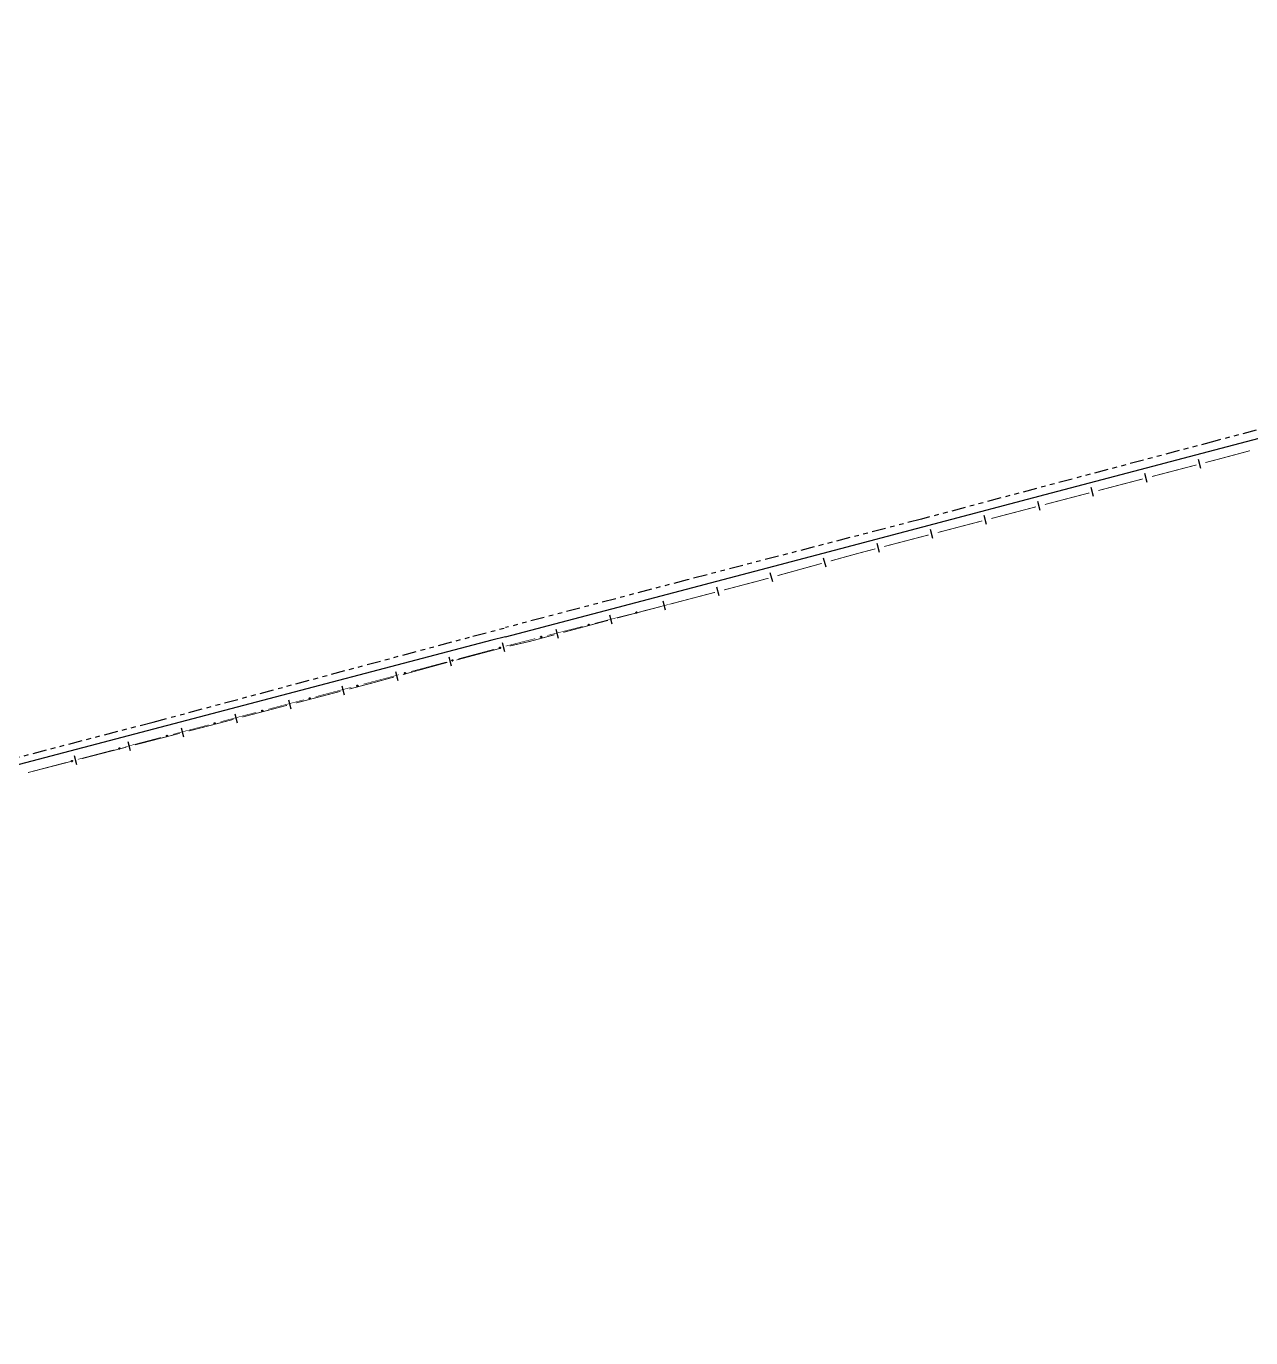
# Model space of a CAD drawing. Extents: x 208948 to 212966, y 4875285 to 4878160.
# Drawn here: x 211437.7 to 211835.9, y 4875649.2 to 4876075.6 of the extents above; entities that cross this region are included whole.
import ezdxf

# ---------------------------------------------------------------- set-up
doc = ezdxf.new("R2010")
doc.units = 0
doc.header["$LTSCALE"] = 1.5
doc.header["$MEASUREMENT"] = 0
doc.linetypes.add('TRACO_25', pattern=[8, 3, -1, 1, -1, 1, -1])
for name, color, linetype in [('LM-LIM-SETORES-BAIRROS', 7, 'CONTINUOUS'), ('SV-EIXO-ROD-ESTR', 7, 'CONTINUOUS'), ('SV-FX-DOM-EST', 20, 'CONTINUOUS'), ('SV-ROD-ESTADUAIS', 20, 'CONTINUOUS')]:
    doc.layers.add(name, color=color, linetype=linetype)

msp = doc.modelspace()

# ---------------------------------------------------------------- linework, layer by layer
at = {"layer": 'LM-LIM-SETORES-BAIRROS', "const_width": 0.25}
for points in [[(211825.89292, 4875934.974093), (211835.694696, 4875937.605767)], [(211803.783881, 4875929.198076), (211818.296786, 4875932.989593)], [(211821.199367, 4875933.747896), (211825.069475, 4875934.758967)], [(211825.069475, 4875934.758967), (211825.89292, 4875934.974093)], [(211786.368396, 4875924.648257), (211800.8813, 4875928.439773)], [(211769.296855, 4875920.188293), (211783.465815, 4875923.889954)], [(211751.538263, 4875915.545406), (211766.050482, 4875919.339547)], [(211768.952926, 4875920.098375), (211769.296855, 4875920.188293)], [(211734.123601, 4875910.992438), (211748.63582, 4875914.786578)], [(211716.708938, 4875906.439469), (211731.221157, 4875910.233609)], [(211699.328639, 4875901.758806), (211708.002477, 4875904.159752)], [(211708.002477, 4875904.159752), (211708.227776, 4875904.222115)], [(211708.227776, 4875904.222115), (211713.806494, 4875905.680641)], [(211681.980964, 4875896.956915), (211696.43736, 4875900.958491)], [(211664.590703, 4875892.312996), (211676.197827, 4875895.35843)], [(211676.197827, 4875895.35843), (211676.357544, 4875895.400335)], [(211676.357544, 4875895.400335), (211679.089684, 4875896.1566)], [(211647.180016, 4875887.744846), (211661.688922, 4875891.551638)], [(211629.76933, 4875883.176695), (211644.278235, 4875886.983487)], [(211612.380126, 4875878.527635), (211625.900693, 4875882.160026)], [(211625.900693, 4875882.160026), (211626.160376, 4875882.229791)], [(211626.160376, 4875882.229791), (211626.867549, 4875882.415337)], [(211601.186042, 4875875.520269), (211609.482862, 4875877.749265)], [(211577.528996, 4875869.522346), (211592.025599, 4875873.375722)], [(211594.937007, 4875874.097395), (211600.78727, 4875875.429471)], [(211600.78727, 4875875.429471), (211601.186042, 4875875.520269)], [(211560.16128, 4875864.793949), (211571.732177, 4875867.974254)], [(211571.732177, 4875867.974254), (211572.531432, 4875868.193932)], [(211572.531432, 4875868.193932), (211574.629675, 4875868.751671)], [(211550.408535, 4875862.11337), (211557.268556, 4875863.998873)], [(211542.780522, 4875860.114435), (211549.551883, 4875861.888883)], [(211549.551883, 4875861.888883), (211550.408535, 4875862.11337)], [(211525.36845, 4875855.551568), (211539.87851, 4875859.353957)], [(211507.956378, 4875850.988701), (211522.466438, 4875854.79109)], [(211490.53776, 4875846.450984), (211497.315006, 4875848.202824)], [(211497.315006, 4875848.202824), (211498.076885, 4875848.399761)], [(211498.076885, 4875848.399761), (211505.054366, 4875850.228223)], [(211473.110558, 4875841.946253), (211487.633226, 4875845.700196)], [(211455.683355, 4875837.441521), (211470.206024, 4875841.195464)], [(211439.017804, 4875833.133668), (211452.778821, 4875836.690732)], [(211438.256931, 4875832.933803), (211439.017804, 4875833.133668)]]:
    msp.add_lwpolyline(points, dxfattribs=at)
at = {"layer": 'LM-LIM-SETORES-BAIRROS'}
for points in [[(211819.643465, 4875931.79107), (211818.885161, 4875934.693651)], [(211802.227979, 4875927.24125), (211801.469676, 4875930.143831)], [(211784.812493, 4875922.691431), (211784.05419, 4875925.594012)], [(211767.397378, 4875918.141268), (211766.638549, 4875921.043712)], [(211749.982715, 4875913.588299), (211749.223887, 4875916.490743)], [(211732.568052, 4875909.03533), (211731.809224, 4875911.937774)], [(211715.15339, 4875904.482361), (211714.394562, 4875907.384805)], [(211697.801277, 4875899.779623), (211697.000962, 4875902.670903)], [(211680.453602, 4875894.977732), (211679.653286, 4875897.869012)], [(211663.036861, 4875890.354533), (211662.275503, 4875893.256314)], [(211645.626175, 4875885.786383), (211644.864816, 4875888.688164)], [(211628.215488, 4875881.218232), (211627.45413, 4875884.120013)], [(211610.837801, 4875876.56009), (211610.059432, 4875879.457354)], [(211593.377377, 4875872.182954), (211592.606701, 4875875.082274)], [(211575.981453, 4875867.558903), (211575.210778, 4875870.458223)], [(211558.630336, 4875862.817536), (211557.835259, 4875865.71026)], [(211541.226086, 4875858.156444), (211540.465608, 4875861.058456)], [(211523.814014, 4875853.593577), (211523.053536, 4875856.495589)], [(211506.401942, 4875849.03071), (211505.641464, 4875851.932722)], [(211488.976799, 4875844.498191), (211488.22601, 4875847.402725)], [(211471.549596, 4875839.99346), (211470.798807, 4875842.897994)], [(211454.122393, 4875835.488728), (211453.371605, 4875838.393262)]]:
    msp.add_lwpolyline(points, dxfattribs=at)
at = {"layer": 'SV-EIXO-ROD-ESTR', "const_width": 0.18}
for points in [[(211649.706252, 4875888.40767), (211638.082134, 4875885.427758)], [(211634.207428, 4875884.434454), (211622.58331, 4875881.454542)], [(211618.70811, 4875880.463164), (211607.082352, 4875877.48966)], [(211578.230892, 4875869.925481), (211589.822358, 4875873.029981)], [(211594.487779, 4875874.268363), (211593.563926, 4875874.032071)], [(211603.207099, 4875876.498492), (211594.487779, 4875874.268363)], [(211562.775604, 4875865.786148), (211574.36707, 4875868.890648)], [(211555.047418, 4875863.718525), (211555.531401, 4875863.84596)], [(211555.531401, 4875863.84596), (211558.911782, 4875864.751315)], [(211531.838471, 4875857.607486), (211543.442945, 4875860.663005)], [(211547.311102, 4875861.681512), (211555.047418, 4875863.718525)], [(211516.36584, 4875853.533459), (211527.970313, 4875856.588979)], [(211500.893209, 4875849.459433), (211512.497682, 4875852.514953)], [(211485.420578, 4875845.385407), (211497.025051, 4875848.440927)], [(211469.947947, 4875841.311381), (211481.55242, 4875844.366901)], [(211454.475316, 4875837.237355), (211466.079789, 4875840.292874)], [(211439.002685, 4875833.163329), (211450.607158, 4875836.218848)]]:
    msp.add_lwpolyline(points, dxfattribs=at)
at = {"layer": 'SV-EIXO-ROD-ESTR'}
for points in [[(211620.812214, 4875880.887704), (211620.787877, 4875880.84528), (211620.758286, 4875880.813796), (211620.726047, 4875880.79464), (211620.693145, 4875880.785141), (211620.658389, 4875880.779214), (211620.62203, 4875880.780969), (211620.582108, 4875880.791856), (211620.53938, 4875880.815971), (211620.509119, 4875880.848404), (211620.488648, 4875880.879006), (211620.476767, 4875880.912744), (211620.471575, 4875880.946603), (211620.474648, 4875880.984311), (211620.486076, 4875881.024661), (211620.511363, 4875881.067039), (211620.540586, 4875881.097706), (211620.572255, 4875881.115416), (211620.606249, 4875881.127145), (211620.641804, 4875881.132771), (211620.677484, 4875881.130842), (211620.71809, 4875881.119262), (211620.759586, 4875881.093749), (211620.790506, 4875881.064953), (211620.808656, 4875881.03354), (211620.819449, 4875880.999813), (211620.825818, 4875880.965026), (211620.825575, 4875880.928404), (211620.812214, 4875880.887704)], [(211636.311297, 4875884.860153), (211636.286983, 4875884.817716), (211636.25741, 4875884.786215), (211636.225181, 4875884.767042), (211636.192284, 4875884.757524), (211636.157532, 4875884.751578), (211636.121173, 4875884.753314), (211636.081244, 4875884.764179), (211636.038503, 4875884.78827), (211636.008224, 4875884.820686), (211635.987736, 4875884.851276), (211635.975837, 4875884.885008), (211635.970626, 4875884.918865), (211635.973678, 4875884.956574), (211635.985083, 4875884.99693), (211636.010348, 4875885.039322), (211636.039553, 4875885.070005), (211636.071213, 4875885.087733), (211636.1052, 4875885.09948), (211636.140752, 4875885.105126), (211636.176434, 4875885.103217), (211636.217046, 4875885.09166), (211636.258556, 4875885.066169), (211636.289491, 4875885.03739), (211636.307658, 4875885.005988), (211636.318471, 4875884.972266), (211636.324859, 4875884.937483), (211636.324636, 4875884.900861), (211636.311297, 4875884.860153)], [(211605.311202, 4875876.923031), (211605.286865, 4875876.880608), (211605.257274, 4875876.849123), (211605.225035, 4875876.829967), (211605.192133, 4875876.820468), (211605.157377, 4875876.814541), (211605.121019, 4875876.816296), (211605.081096, 4875876.827183), (211605.038368, 4875876.851298), (211605.008107, 4875876.883731), (211604.987636, 4875876.914333), (211604.975756, 4875876.948071), (211604.970564, 4875876.981931), (211604.973636, 4875877.019638), (211604.985064, 4875877.059988), (211605.010352, 4875877.102366), (211605.039574, 4875877.133033), (211605.071243, 4875877.150743), (211605.105237, 4875877.162472), (211605.140792, 4875877.168098), (211605.176472, 4875877.166169), (211605.217078, 4875877.15459), (211605.258574, 4875877.129076), (211605.289494, 4875877.10028), (211605.307644, 4875877.068868), (211605.318438, 4875877.03514), (211605.324806, 4875877.000354), (211605.324563, 4875876.963731), (211605.311202, 4875876.923031)], [(211591.587001, 4875873.616559), (211591.610858, 4875873.659254), (211591.640092, 4875873.691071), (211591.672112, 4875873.710589), (211591.704906, 4875873.720459), (211591.739592, 4875873.726778), (211591.775968, 4875873.725433), (211591.816011, 4875873.714997), (211591.859008, 4875873.691366), (211591.889633, 4875873.659276), (211591.910448, 4875873.628908), (211591.922709, 4875873.595306), (211591.928282, 4875873.561507), (211591.925636, 4875873.523767), (211591.914664, 4875873.483291), (211591.889856, 4875873.440631), (211591.860982, 4875873.409635), (211591.829514, 4875873.391569), (211591.795655, 4875873.379457), (211591.760166, 4875873.373431), (211591.724466, 4875873.374957), (211591.683732, 4875873.386077), (211591.641951, 4875873.411121), (211591.610708, 4875873.439566), (211591.592205, 4875873.470772), (211591.581031, 4875873.504375), (211591.57427, 4875873.539088), (211591.5741, 4875873.575711), (211591.587001, 4875873.616559)], [(211576.131713, 4875869.477226), (211576.15557, 4875869.519921), (211576.184804, 4875869.551738), (211576.216825, 4875869.571256), (211576.249618, 4875869.581126), (211576.284304, 4875869.587445), (211576.32068, 4875869.5861), (211576.360723, 4875869.575664), (211576.403721, 4875869.552033), (211576.434345, 4875869.519944), (211576.45516, 4875869.489575), (211576.467421, 4875869.455973), (211576.472995, 4875869.422174), (211576.470348, 4875869.384435), (211576.459376, 4875869.343958), (211576.434568, 4875869.301298), (211576.405694, 4875869.270302), (211576.374226, 4875869.252236), (211576.340367, 4875869.240124), (211576.304878, 4875869.234098), (211576.269178, 4875869.235624), (211576.228444, 4875869.246744), (211576.186663, 4875869.271788), (211576.15542, 4875869.300233), (211576.136917, 4875869.331439), (211576.125743, 4875869.365042), (211576.118982, 4875869.399755), (211576.118812, 4875869.436378), (211576.131713, 4875869.477226)], [(211560.676426, 4875865.337893), (211560.700282, 4875865.380588), (211560.729516, 4875865.412405), (211560.761537, 4875865.431923), (211560.79433, 4875865.441793), (211560.829016, 4875865.448112), (211560.865392, 4875865.446767), (211560.905435, 4875865.436331), (211560.948433, 4875865.4127), (211560.979057, 4875865.380611), (211560.999872, 4875865.350242), (211561.012133, 4875865.31664), (211561.017707, 4875865.282841), (211561.01506, 4875865.245102), (211561.004088, 4875865.204625), (211560.97928, 4875865.161965), (211560.950406, 4875865.130969), (211560.918938, 4875865.112903), (211560.885079, 4875865.100791), (211560.84959, 4875865.094765), (211560.81389, 4875865.096291), (211560.773156, 4875865.107411), (211560.731375, 4875865.132455), (211560.700132, 4875865.1609), (211560.681629, 4875865.192106), (211560.670455, 4875865.225709), (211560.663695, 4875865.260422), (211560.663524, 4875865.297045), (211560.676426, 4875865.337893)], [(211545.210049, 4875861.242126), (211545.234086, 4875861.28472), (211545.263454, 4875861.316413), (211545.295557, 4875861.335796), (211545.328391, 4875861.345527), (211545.363104, 4875861.351699), (211545.399474, 4875861.350201), (211545.439473, 4875861.339596), (211545.48237, 4875861.315784), (211545.512858, 4875861.283565), (211545.533545, 4875861.253109), (211545.545664, 4875861.219455), (211545.551095, 4875861.185633), (211545.548289, 4875861.147905), (211545.537146, 4875861.107475), (211545.512158, 4875861.06492), (211545.483153, 4875861.034047), (211545.45161, 4875861.016114), (211545.4177, 4875861.004145), (211545.382185, 4875860.998269), (211545.346492, 4875860.999945), (211545.305806, 4875861.011238), (211545.26413, 4875861.036457), (211545.233008, 4875861.065035), (211545.214637, 4875861.096318), (211545.203605, 4875861.129968), (211545.196991, 4875861.164709), (211545.196975, 4875861.201332), (211545.210049, 4875861.242126)], [(211529.737418, 4875857.1681), (211529.761455, 4875857.210694), (211529.790823, 4875857.242386), (211529.822926, 4875857.26177), (211529.85576, 4875857.271501), (211529.890473, 4875857.277673), (211529.926843, 4875857.276174), (211529.966842, 4875857.26557), (211530.009739, 4875857.241758), (211530.040227, 4875857.209539), (211530.060914, 4875857.179082), (211530.073033, 4875857.145429), (211530.078464, 4875857.111607), (211530.075658, 4875857.073879), (211530.064515, 4875857.033449), (211530.039527, 4875856.990894), (211530.010522, 4875856.960021), (211529.978979, 4875856.942088), (211529.945069, 4875856.930119), (211529.909554, 4875856.924242), (211529.873861, 4875856.925919), (211529.833175, 4875856.937212), (211529.791499, 4875856.962431), (211529.760377, 4875856.991009), (211529.742006, 4875857.022292), (211529.730974, 4875857.055942), (211529.72436, 4875857.090683), (211529.724344, 4875857.127306), (211529.737418, 4875857.1681)], [(211514.264787, 4875853.094074), (211514.288824, 4875853.136668), (211514.318192, 4875853.16836), (211514.350295, 4875853.187743), (211514.383129, 4875853.197475), (211514.417842, 4875853.203647), (211514.454212, 4875853.202148), (211514.494211, 4875853.191543), (211514.537108, 4875853.167731), (211514.567596, 4875853.135513), (211514.588283, 4875853.105056), (211514.600402, 4875853.071403), (211514.605833, 4875853.037581), (211514.603027, 4875852.999853), (211514.591884, 4875852.959423), (211514.566896, 4875852.916868), (211514.537891, 4875852.885995), (211514.506348, 4875852.868062), (211514.472438, 4875852.856093), (211514.436923, 4875852.850216), (211514.40123, 4875852.851893), (211514.360544, 4875852.863185), (211514.318868, 4875852.888405), (211514.287746, 4875852.916982), (211514.269375, 4875852.948266), (211514.258343, 4875852.981916), (211514.251729, 4875853.016657), (211514.251713, 4875853.05328), (211514.264787, 4875853.094074)], [(211498.792156, 4875849.020047), (211498.816193, 4875849.062642), (211498.845561, 4875849.094334), (211498.877664, 4875849.113717), (211498.910498, 4875849.123449), (211498.945211, 4875849.129621), (211498.981581, 4875849.128122), (211499.02158, 4875849.117517), (211499.064477, 4875849.093705), (211499.094965, 4875849.061487), (211499.115652, 4875849.03103), (211499.127771, 4875848.997377), (211499.133202, 4875848.963555), (211499.130396, 4875848.925827), (211499.119253, 4875848.885397), (211499.094265, 4875848.842842), (211499.06526, 4875848.811969), (211499.033717, 4875848.794036), (211498.999807, 4875848.782067), (211498.964292, 4875848.77619), (211498.928599, 4875848.777867), (211498.887913, 4875848.789159), (211498.846237, 4875848.814379), (211498.815115, 4875848.842956), (211498.796744, 4875848.87424), (211498.785712, 4875848.90789), (211498.779098, 4875848.942631), (211498.779082, 4875848.979254), (211498.792156, 4875849.020047)], [(211483.319525, 4875844.946021), (211483.343562, 4875844.988615), (211483.37293, 4875845.020308), (211483.405033, 4875845.039691), (211483.437867, 4875845.049422), (211483.47258, 4875845.055595), (211483.50895, 4875845.054096), (211483.548949, 4875845.043491), (211483.591846, 4875845.019679), (211483.622334, 4875844.98746), (211483.643021, 4875844.957004), (211483.65514, 4875844.92335), (211483.660571, 4875844.889528), (211483.657765, 4875844.8518), (211483.646622, 4875844.811371), (211483.621634, 4875844.768815), (211483.592629, 4875844.737942), (211483.561086, 4875844.720009), (211483.527176, 4875844.708041), (211483.491661, 4875844.702164), (211483.455968, 4875844.703841), (211483.415282, 4875844.715133), (211483.373606, 4875844.740353), (211483.342484, 4875844.76893), (211483.324113, 4875844.800213), (211483.313081, 4875844.833864), (211483.306467, 4875844.868605), (211483.306451, 4875844.905228), (211483.319525, 4875844.946021)], [(211467.846894, 4875840.871995), (211467.870931, 4875840.914589), (211467.900299, 4875840.946282), (211467.932402, 4875840.965665), (211467.965236, 4875840.975396), (211467.999949, 4875840.981568), (211468.036319, 4875840.98007), (211468.076318, 4875840.969465), (211468.119215, 4875840.945653), (211468.149703, 4875840.913434), (211468.17039, 4875840.882978), (211468.182509, 4875840.849324), (211468.18794, 4875840.815502), (211468.185134, 4875840.777774), (211468.173991, 4875840.737344), (211468.149003, 4875840.694789), (211468.119998, 4875840.663916), (211468.088455, 4875840.645983), (211468.054545, 4875840.634014), (211468.01903, 4875840.628138), (211467.983337, 4875840.629815), (211467.942651, 4875840.641107), (211467.900975, 4875840.666327), (211467.869853, 4875840.694904), (211467.851482, 4875840.726187), (211467.84045, 4875840.759837), (211467.833836, 4875840.794578), (211467.83382, 4875840.831202), (211467.846894, 4875840.871995)], [(211452.374263, 4875836.797969), (211452.3983, 4875836.840563), (211452.427668, 4875836.872256), (211452.459771, 4875836.891639), (211452.492605, 4875836.90137), (211452.527318, 4875836.907542), (211452.563688, 4875836.906044), (211452.603687, 4875836.895439), (211452.646584, 4875836.871627), (211452.677072, 4875836.839408), (211452.697759, 4875836.808952), (211452.709878, 4875836.775298), (211452.715309, 4875836.741476), (211452.712503, 4875836.703748), (211452.70136, 4875836.663318), (211452.676372, 4875836.620763), (211452.647367, 4875836.58989), (211452.615824, 4875836.571957), (211452.581914, 4875836.559988), (211452.546399, 4875836.554112), (211452.510706, 4875836.555788), (211452.470019, 4875836.567081), (211452.428344, 4875836.5923), (211452.397222, 4875836.620878), (211452.378851, 4875836.652161), (211452.367819, 4875836.685811), (211452.361205, 4875836.720552), (211452.361189, 4875836.757175), (211452.374263, 4875836.797969)]]:
    msp.add_lwpolyline(points, close=True, dxfattribs=at)
for points in [[(211620.790506, 4875881.064953), (211620.471575, 4875880.946603)], [(211620.759586, 4875881.093749), (211620.474648, 4875880.984311)], [(211620.808656, 4875881.03354), (211620.476767, 4875880.912744)], [(211620.796028, 4875881.049132), (211620.476971, 4875880.930907)], [(211620.772695, 4875881.079784), (211620.477434, 4875880.967645)], [(211620.735497, 4875881.104072), (211620.483184, 4875881.005736)], [(211620.811429, 4875881.016451), (211620.483764, 4875880.898842)], [(211620.71809, 4875881.119262), (211620.486076, 4875881.024661)], [(211620.819449, 4875880.999813), (211620.488648, 4875880.879006)], [(211620.819236, 4875880.98042), (211620.504145, 4875880.86321)], [(211620.693041, 4875881.121382), (211620.50612, 4875881.048222)], [(211620.825818, 4875880.965026), (211620.509119, 4875880.848404)], [(211620.677484, 4875881.130842), (211620.511363, 4875881.067039)], [(211620.821079, 4875880.94568), (211620.5288, 4875880.832896)], [(211620.655597, 4875881.130115), (211620.532069, 4875881.084436)], [(211620.825575, 4875880.928404), (211620.53938, 4875880.815971)], [(211620.641804, 4875881.132771), (211620.540586, 4875881.097706)], [(211620.817634, 4875880.909588), (211620.563692, 4875880.806609)], [(211636.289491, 4875885.03739), (211635.970626, 4875884.918865)], [(211636.258556, 4875885.066169), (211635.973678, 4875884.956574)], [(211636.307658, 4875885.005988), (211635.975837, 4875884.885008)], [(211636.295022, 4875885.021572), (211635.97603, 4875884.903172)], [(211636.271672, 4875885.052211), (211635.976473, 4875884.93991)], [(211636.234461, 4875885.076479), (211635.982202, 4875884.978004)], [(211636.310441, 4875884.9889), (211635.982841, 4875884.87111)], [(211636.217046, 4875885.09166), (211635.985083, 4875884.99693)], [(211636.318471, 4875884.972266), (211635.987736, 4875884.851276)], [(211636.318268, 4875884.952873), (211636.003242, 4875884.835489)], [(211636.191996, 4875885.093766), (211636.005115, 4875885.020502)], [(211636.324859, 4875884.937483), (211636.008224, 4875884.820686)], [(211636.176434, 4875885.103217), (211636.010348, 4875885.039322)], [(211636.32013, 4875884.918134), (211636.027913, 4875884.805189)], [(211636.154546, 4875885.102478), (211636.031044, 4875885.056731)], [(211636.324636, 4875884.900861), (211636.038503, 4875884.78827)], [(211636.140752, 4875885.105126), (211636.039553, 4875885.070005)], [(211636.316705, 4875884.88204), (211636.06282, 4875884.778922)], [(211636.311297, 4875884.860153), (211636.081244, 4875884.764179)], [(211636.297114, 4875884.837576), (211636.108267, 4875884.760991)], [(211636.286983, 4875884.817716), (211636.121173, 4875884.753314)], [(211636.270202, 4875884.799686), (211636.147683, 4875884.7556)], [(211636.25741, 4875884.786215), (211636.157532, 4875884.751578)], [(211605.289494, 4875877.10028), (211604.970564, 4875876.981931)], [(211605.258574, 4875877.129076), (211604.973636, 4875877.019638)], [(211605.307644, 4875877.068868), (211604.975756, 4875876.948071)], [(211605.295016, 4875877.084459), (211604.975959, 4875876.966235)], [(211605.271683, 4875877.115111), (211604.976422, 4875877.002972)], [(211605.234485, 4875877.139399), (211604.982172, 4875877.041063)], [(211605.310417, 4875877.051778), (211604.982752, 4875876.934169)], [(211605.217078, 4875877.15459), (211604.985064, 4875877.059988)], [(211605.318438, 4875877.03514), (211604.987636, 4875876.914333)], [(211605.318224, 4875877.015747), (211605.003133, 4875876.898537)], [(211605.19203, 4875877.15671), (211605.005108, 4875877.083549)], [(211605.324806, 4875877.000354), (211605.008107, 4875876.883731)], [(211605.176472, 4875877.166169), (211605.010352, 4875877.102366)], [(211605.320067, 4875876.981007), (211605.027788, 4875876.868223)], [(211605.154585, 4875877.165442), (211605.031057, 4875877.119763)], [(211605.324563, 4875876.963731), (211605.038368, 4875876.851298)], [(211605.140792, 4875877.168098), (211605.039574, 4875877.133033)], [(211605.316622, 4875876.944915), (211605.06268, 4875876.841937)], [(211605.311202, 4875876.923031), (211605.081096, 4875876.827183)], [(211605.297006, 4875876.900461), (211605.108118, 4875876.823981)], [(211605.286865, 4875876.880608), (211605.121019, 4875876.816296)], [(211605.270074, 4875876.862587), (211605.14753, 4875876.818568)], [(211605.257274, 4875876.849123), (211605.157377, 4875876.814541)], [(211620.812214, 4875880.887704), (211620.582108, 4875880.791856)], [(211620.798018, 4875880.865134), (211620.609129, 4875880.788653)], [(211620.787877, 4875880.84528), (211620.62203, 4875880.780969)], [(211620.771086, 4875880.82726), (211620.648542, 4875880.783241)], [(211620.758286, 4875880.813796), (211620.658389, 4875880.779214)], [(211591.5741, 4875873.575711), (211591.859008, 4875873.691366)], [(211591.57427, 4875873.539088), (211591.889633, 4875873.659276)], [(211591.578791, 4875873.558486), (211591.869779, 4875873.674561)], [(211591.581026, 4875873.52377), (211591.894774, 4875873.644528)], [(211591.581031, 4875873.504375), (211591.910448, 4875873.628908)], [(211591.581828, 4875873.594615), (211591.834592, 4875873.700453)], [(211591.587001, 4875873.616559), (211591.816011, 4875873.714997)], [(211591.589239, 4875873.487829), (211591.915556, 4875873.609128)], [(211591.592205, 4875873.470772), (211591.922709, 4875873.595306)], [(211591.600941, 4875873.639287), (211591.788955, 4875873.717895)], [(211591.605008, 4875873.455324), (211591.92271, 4875873.577141)], [(211591.610708, 4875873.439566), (211591.928282, 4875873.561507)], [(211591.610858, 4875873.659254), (211591.775968, 4875873.725433)], [(211591.627445, 4875873.677463), (211591.749484, 4875873.722862)], [(211591.628685, 4875873.424937), (211591.922662, 4875873.5404)], [(211591.640092, 4875873.691071), (211591.739592, 4875873.726778)], [(211591.641951, 4875873.411121), (211591.925636, 4875873.523767)], [(211591.666155, 4875873.40107), (211591.917342, 4875873.502247)], [(211591.683732, 4875873.386077), (211591.914664, 4875873.483291)], [(211591.708803, 4875873.38424), (211591.894886, 4875873.459505)], [(211591.724466, 4875873.374957), (211591.889856, 4875873.440631)], [(211591.746344, 4875873.375931), (211591.869348, 4875873.423)], [(211591.760166, 4875873.373431), (211591.860982, 4875873.409635)], [(211576.118812, 4875869.436378), (211576.403721, 4875869.552033)], [(211576.118982, 4875869.399755), (211576.434345, 4875869.519944)], [(211576.123503, 4875869.419153), (211576.414491, 4875869.535228)], [(211576.125738, 4875869.384437), (211576.439486, 4875869.505195)], [(211576.125743, 4875869.365042), (211576.45516, 4875869.489575)], [(211576.12654, 4875869.455282), (211576.379304, 4875869.56112)], [(211576.131713, 4875869.477226), (211576.360723, 4875869.575664)], [(211576.133951, 4875869.348496), (211576.460268, 4875869.469795)], [(211576.136917, 4875869.331439), (211576.467421, 4875869.455973)], [(211576.145653, 4875869.499954), (211576.333667, 4875869.578562)], [(211576.14972, 4875869.315991), (211576.467422, 4875869.437808)], [(211576.15542, 4875869.300233), (211576.472995, 4875869.422174)], [(211576.15557, 4875869.519921), (211576.32068, 4875869.5861)], [(211576.172157, 4875869.53813), (211576.294196, 4875869.583529)], [(211576.173397, 4875869.285604), (211576.467374, 4875869.401067)], [(211576.184804, 4875869.551738), (211576.284304, 4875869.587445)], [(211576.186663, 4875869.271788), (211576.470348, 4875869.384435)], [(211576.210867, 4875869.261737), (211576.462054, 4875869.362914)], [(211576.228444, 4875869.246744), (211576.459376, 4875869.343958)], [(211576.253515, 4875869.244907), (211576.439598, 4875869.320172)], [(211576.269178, 4875869.235624), (211576.434568, 4875869.301298)], [(211576.291056, 4875869.236598), (211576.41406, 4875869.283668)], [(211576.304878, 4875869.234098), (211576.405694, 4875869.270302)], [(211560.663524, 4875865.297045), (211560.948433, 4875865.4127)], [(211560.663695, 4875865.260422), (211560.979057, 4875865.380611)], [(211560.668215, 4875865.27982), (211560.959203, 4875865.395895)], [(211560.67045, 4875865.245104), (211560.984198, 4875865.365862)], [(211560.670455, 4875865.225709), (211560.999872, 4875865.350242)], [(211560.671252, 4875865.315949), (211560.924016, 4875865.421787)], [(211560.676426, 4875865.337893), (211560.905435, 4875865.436331)], [(211560.678663, 4875865.209163), (211561.00498, 4875865.330462)], [(211560.681629, 4875865.192106), (211561.012133, 4875865.31664)], [(211560.690365, 4875865.360621), (211560.878379, 4875865.439229)], [(211560.694432, 4875865.176658), (211561.012134, 4875865.298475)], [(211560.700132, 4875865.1609), (211561.017707, 4875865.282841)], [(211560.700282, 4875865.380588), (211560.865392, 4875865.446767)], [(211560.716869, 4875865.398797), (211560.838908, 4875865.444196)], [(211560.718109, 4875865.146272), (211561.012086, 4875865.261734)], [(211560.729516, 4875865.412405), (211560.829016, 4875865.448112)], [(211560.731375, 4875865.132455), (211561.01506, 4875865.245102)], [(211560.755579, 4875865.122404), (211561.006766, 4875865.223581)], [(211560.773156, 4875865.107411), (211561.004088, 4875865.204625)], [(211560.798227, 4875865.105574), (211560.984311, 4875865.180839)], [(211560.81389, 4875865.096291), (211560.97928, 4875865.161965)], [(211560.835768, 4875865.097265), (211560.958772, 4875865.144335)], [(211560.84959, 4875865.094765), (211560.950406, 4875865.130969)], [(211545.196975, 4875861.201332), (211545.48237, 4875861.315784)], [(211545.196991, 4875861.164709), (211545.512858, 4875861.283565)], [(211545.201593, 4875861.184088), (211545.493069, 4875861.298933)], [(211545.203605, 4875861.129968), (211545.533545, 4875861.253109)], [(211545.203682, 4875861.149363), (211545.517937, 4875861.268794)], [(211545.204783, 4875861.220204), (211545.457992, 4875861.324973)], [(211545.210049, 4875861.242126), (211545.439473, 4875861.339596)], [(211545.211743, 4875861.113387), (211545.538569, 4875861.233307)], [(211545.214637, 4875861.096318), (211545.545664, 4875861.219455)], [(211545.224085, 4875861.264795), (211545.412429, 4875861.342608)], [(211545.227374, 4875861.080816), (211545.545589, 4875861.201291)], [(211545.233008, 4875861.065035), (211545.551095, 4875861.185633)], [(211545.234086, 4875861.28472), (211545.399474, 4875861.350201)], [(211545.250749, 4875861.302859), (211545.372979, 4875861.347742)], [(211545.250923, 4875861.05033), (211545.545385, 4875861.16455)], [(211545.263454, 4875861.316413), (211545.363104, 4875861.351699)], [(211545.26413, 4875861.036457), (211545.548289, 4875861.147905)], [(211545.288292, 4875861.026305), (211545.539904, 4875861.12642)], [(211545.305806, 4875861.011238), (211545.537146, 4875861.107475)], [(211545.330868, 4875861.009295), (211545.517268, 4875861.083773)], [(211545.346492, 4875860.999945), (211545.512158, 4875861.06492)], [(211545.368374, 4875861.000827), (211545.491576, 4875861.047377)], [(211545.382185, 4875860.998269), (211545.483153, 4875861.034047)], [(211529.724344, 4875857.127306), (211530.009739, 4875857.241758)], [(211529.72436, 4875857.090683), (211530.040227, 4875857.209539)], [(211529.728962, 4875857.110062), (211530.020438, 4875857.224907)], [(211529.730974, 4875857.055942), (211530.060914, 4875857.179082)], [(211529.731051, 4875857.075336), (211530.045306, 4875857.194768)], [(211529.732152, 4875857.146178), (211529.985361, 4875857.250947)], [(211529.737418, 4875857.1681), (211529.966842, 4875857.26557)], [(211529.739112, 4875857.039361), (211530.065938, 4875857.159281)], [(211529.742006, 4875857.022292), (211530.073033, 4875857.145429)], [(211529.751454, 4875857.190769), (211529.939798, 4875857.268582)], [(211529.754743, 4875857.00679), (211530.072958, 4875857.127264)], [(211529.760377, 4875856.991009), (211530.078464, 4875857.111607)], [(211529.761455, 4875857.210694), (211529.926843, 4875857.276174)], [(211529.778118, 4875857.228833), (211529.900348, 4875857.273716)], [(211529.778292, 4875856.976304), (211530.072754, 4875857.090524)], [(211529.790823, 4875857.242386), (211529.890473, 4875857.277673)], [(211529.791499, 4875856.962431), (211530.075658, 4875857.073879)], [(211529.815661, 4875856.952278), (211530.067273, 4875857.052394)], [(211529.833175, 4875856.937212), (211530.064515, 4875857.033449)], [(211529.858237, 4875856.935269), (211530.044637, 4875857.009747)], [(211529.873861, 4875856.925919), (211530.039527, 4875856.990894)], [(211529.895743, 4875856.9268), (211530.018945, 4875856.973351)], [(211529.909554, 4875856.924242), (211530.010522, 4875856.960021)], [(211514.251713, 4875853.05328), (211514.537108, 4875853.167731)], [(211514.251729, 4875853.016657), (211514.567596, 4875853.135513)], [(211514.256331, 4875853.036036), (211514.547807, 4875853.150881)], [(211514.258343, 4875852.981916), (211514.588283, 4875853.105056)], [(211514.25842, 4875853.00131), (211514.572675, 4875853.120742)], [(211514.259521, 4875853.072152), (211514.51273, 4875853.176921)], [(211514.264787, 4875853.094074), (211514.494211, 4875853.191543)], [(211514.266481, 4875852.965335), (211514.593307, 4875853.085255)], [(211514.269375, 4875852.948266), (211514.600402, 4875853.071403)], [(211514.278823, 4875853.116743), (211514.467167, 4875853.194555)], [(211514.282112, 4875852.932764), (211514.600327, 4875853.053238)], [(211514.287746, 4875852.916982), (211514.605833, 4875853.037581)], [(211514.288824, 4875853.136668), (211514.454212, 4875853.202148)], [(211514.305487, 4875853.154806), (211514.427717, 4875853.19969)], [(211514.305661, 4875852.902278), (211514.600123, 4875853.016498)], [(211514.318192, 4875853.16836), (211514.417842, 4875853.203647)], [(211514.318868, 4875852.888405), (211514.603027, 4875852.999853)], [(211514.34303, 4875852.878252), (211514.594642, 4875852.978368)], [(211514.360544, 4875852.863185), (211514.591884, 4875852.959423)], [(211514.385606, 4875852.861242), (211514.572006, 4875852.935721)], [(211514.40123, 4875852.851893), (211514.566896, 4875852.916868)], [(211514.423112, 4875852.852774), (211514.546314, 4875852.899324)], [(211514.436923, 4875852.850216), (211514.537891, 4875852.885995)], [(211498.779082, 4875848.979254), (211499.064477, 4875849.093705)], [(211498.779098, 4875848.942631), (211499.094965, 4875849.061487)], [(211498.7837, 4875848.96201), (211499.075176, 4875849.076855)], [(211498.785712, 4875848.90789), (211499.115652, 4875849.03103)], [(211498.785789, 4875848.927284), (211499.100044, 4875849.046716)], [(211498.78689, 4875848.998126), (211499.040099, 4875849.102895)], [(211498.792156, 4875849.020047), (211499.02158, 4875849.117517)], [(211498.79385, 4875848.891309), (211499.120676, 4875849.011229)], [(211498.796744, 4875848.87424), (211499.127771, 4875848.997377)], [(211498.806192, 4875849.042717), (211498.994536, 4875849.120529)], [(211498.809481, 4875848.858738), (211499.127696, 4875848.979212)], [(211498.815115, 4875848.842956), (211499.133202, 4875848.963555)], [(211498.816193, 4875849.062642), (211498.981581, 4875849.128122)], [(211498.832856, 4875849.08078), (211498.955086, 4875849.125663)], [(211498.83303, 4875848.828252), (211499.127492, 4875848.942472)], [(211498.845561, 4875849.094334), (211498.945211, 4875849.129621)], [(211498.846237, 4875848.814379), (211499.130396, 4875848.925827)], [(211498.870399, 4875848.804226), (211499.122011, 4875848.904342)], [(211498.887913, 4875848.789159), (211499.119253, 4875848.885397)], [(211498.912975, 4875848.787216), (211499.099375, 4875848.861695)], [(211498.928599, 4875848.777867), (211499.094265, 4875848.842842)], [(211498.950481, 4875848.778748), (211499.073683, 4875848.825298)], [(211498.964292, 4875848.77619), (211499.06526, 4875848.811969)], [(211483.306451, 4875844.905228), (211483.591846, 4875845.019679)], [(211483.306467, 4875844.868605), (211483.622334, 4875844.98746)], [(211483.311069, 4875844.887984), (211483.602545, 4875845.002829)], [(211483.313081, 4875844.833864), (211483.643021, 4875844.957004)], [(211483.313158, 4875844.853258), (211483.627413, 4875844.97269)], [(211483.314259, 4875844.924099), (211483.567468, 4875845.028869)], [(211483.319525, 4875844.946021), (211483.548949, 4875845.043491)], [(211483.321219, 4875844.817283), (211483.648045, 4875844.937203)], [(211483.324113, 4875844.800213), (211483.65514, 4875844.92335)], [(211483.333561, 4875844.968691), (211483.521905, 4875845.046503)], [(211483.33685, 4875844.784712), (211483.655064, 4875844.905186)], [(211483.342484, 4875844.76893), (211483.660571, 4875844.889528)], [(211483.343562, 4875844.988615), (211483.50895, 4875845.054096)], [(211483.360225, 4875845.006754), (211483.482455, 4875845.051637)], [(211483.360399, 4875844.754225), (211483.654861, 4875844.868446)], [(211483.37293, 4875845.020308), (211483.47258, 4875845.055595)], [(211483.373606, 4875844.740353), (211483.657765, 4875844.8518)], [(211483.397768, 4875844.7302), (211483.64938, 4875844.830316)], [(211483.415282, 4875844.715133), (211483.646622, 4875844.811371)], [(211483.440344, 4875844.71319), (211483.626744, 4875844.787669)], [(211483.455968, 4875844.703841), (211483.621634, 4875844.768815)], [(211483.47785, 4875844.704722), (211483.601052, 4875844.751272)], [(211483.491661, 4875844.702164), (211483.592629, 4875844.737942)], [(211467.83382, 4875840.831202), (211468.119215, 4875840.945653)], [(211467.833836, 4875840.794578), (211468.149703, 4875840.913434)], [(211467.838438, 4875840.813958), (211468.129914, 4875840.928803)], [(211467.84045, 4875840.759837), (211468.17039, 4875840.882978)], [(211467.840527, 4875840.779232), (211468.154782, 4875840.898664)], [(211467.841628, 4875840.850073), (211468.094837, 4875840.954842)], [(211467.846894, 4875840.871995), (211468.076318, 4875840.969465)], [(211467.848588, 4875840.743257), (211468.175414, 4875840.863176)], [(211467.851482, 4875840.726187), (211468.182509, 4875840.849324)], [(211467.86093, 4875840.894664), (211468.049274, 4875840.972477)], [(211467.864219, 4875840.710686), (211468.182433, 4875840.83116)], [(211467.869853, 4875840.694904), (211468.18794, 4875840.815502)], [(211467.870931, 4875840.914589), (211468.036319, 4875840.98007)], [(211467.887594, 4875840.932728), (211468.009824, 4875840.977611)], [(211467.887768, 4875840.680199), (211468.18223, 4875840.79442)], [(211467.900299, 4875840.946282), (211467.999949, 4875840.981568)], [(211467.900975, 4875840.666327), (211468.185134, 4875840.777774)], [(211467.925137, 4875840.656174), (211468.176749, 4875840.756289)], [(211467.942651, 4875840.641107), (211468.173991, 4875840.737344)], [(211467.967713, 4875840.639164), (211468.154113, 4875840.713643)], [(211467.983337, 4875840.629815), (211468.149003, 4875840.694789)], [(211468.005219, 4875840.630696), (211468.128421, 4875840.677246)], [(211468.01903, 4875840.628138), (211468.119998, 4875840.663916)], [(211452.361189, 4875836.757175), (211452.646584, 4875836.871627)], [(211452.361205, 4875836.720552), (211452.677072, 4875836.839408)], [(211452.365807, 4875836.739932), (211452.657283, 4875836.854776)], [(211452.367819, 4875836.685811), (211452.697759, 4875836.808952)], [(211452.367896, 4875836.705206), (211452.682151, 4875836.824638)], [(211452.368997, 4875836.776047), (211452.622206, 4875836.880816)], [(211452.374263, 4875836.797969), (211452.603687, 4875836.895439)], [(211452.375957, 4875836.66923), (211452.702783, 4875836.78915)], [(211452.378851, 4875836.652161), (211452.709878, 4875836.775298)], [(211452.388299, 4875836.820638), (211452.576643, 4875836.898451)], [(211452.391588, 4875836.636659), (211452.709802, 4875836.757134)], [(211452.397222, 4875836.620878), (211452.715309, 4875836.741476)], [(211452.3983, 4875836.840563), (211452.563688, 4875836.906044)], [(211452.414963, 4875836.858702), (211452.537193, 4875836.903585)], [(211452.415137, 4875836.606173), (211452.709599, 4875836.720393)], [(211452.427668, 4875836.872256), (211452.527318, 4875836.907542)], [(211452.428344, 4875836.5923), (211452.712503, 4875836.703748)], [(211452.452506, 4875836.582148), (211452.704118, 4875836.682263)], [(211452.470019, 4875836.567081), (211452.70136, 4875836.663318)], [(211452.495082, 4875836.565138), (211452.681482, 4875836.639616)], [(211452.510706, 4875836.555788), (211452.676372, 4875836.620763)], [(211452.532588, 4875836.55667), (211452.65579, 4875836.60322)], [(211452.546399, 4875836.554112), (211452.647367, 4875836.58989)]]:
    msp.add_lwpolyline(points, dxfattribs=at)
at = {"layer": 'SV-FX-DOM-EST', "linetype": 'TRACO_25'}
for points in [[(212330.183136, 4876075.619695, 12.700837), (212262.255364, 4876056.459324, 12.660584), (212212.014011, 4876043.099113, 12.660584), (212190.427868, 4876037.358914, 11.986353), (212128.796986, 4876020.866472, 11.700991), (212065.8017, 4876004.303632, 11.720952), (211987.827557, 4875983.640096, 11.720952), (211907.29355, 4875962.716498, 12.100226), (211824.239788, 4875940.712733, 12.100226), (211728.786966, 4875915.348395, 11.221908), (211652.592632, 4875895.584995, 10.603093), (211593.560134, 4875880.056116, 10.603093)], [(210709.275617, 4875655.186281, 7.3475), (210713.64927, 4875651.597021, 7.655062), (210718.02135, 4875649.727157, 8.29902), (210721.532168, 4875649.156939, 8.289409), (210775.273845, 4875663.225578, 7.731953), (210837.783787, 4875680.002219, 7.136052), (210916.15146, 4875700.72558, 6.271034), (210916.121457, 4875700.725584, 6.271034), (210993.349481, 4875720.959253, 5.780857), (211045.980616, 4875735.517853, 5.752023), (211132.677248, 4875758.149549, 5.607854), (211206.8754, 4875777.963727, 5.540575), (211284.253446, 4875798.187381, 6.011528), (211332.816046, 4875810.767163, 6.472871), (211377.533255, 4875822.972558, 6.472871), (211416.6696, 4875833.148663, 8.926303), (211479.0057, 4875849.357094, 8.926303), (211582.937846, 4875877.261854, 9.90443), (211593.560134, 4875880.056116, 10.603093)]]:
    msp.add_polyline3d(points, dxfattribs=at)
at = {"layer": 'SV-ROD-ESTADUAIS', "linetype": 'Continuous'}
for points in [[(211593.560029, 4875877.111529, 11.181984), (211696.9097, 4875904.326614, 11.181984), (211769.024287, 4875923.409881, 11.501373), (211769.02429, 4875923.389878, 11.501373), (211846.938457, 4875943.893393, 12.000418)], [(211593.560029, 4875877.111529, 11.181984), (211589.117772, 4875875.941749, 10.183895), (211496.004741, 4875851.457551, 9.465271), (211416.298737, 4875830.540837, 9.465271), (211377.473603, 4875820.352216, 7.748559), (211301.643108, 4875800.164611, 6.693932), (211230.764158, 4875781.529622, 6.146087), (211168.073991, 4875764.982922, 5.867359), (211115.722304, 4875751.054067, 5.905804), (211101.048831, 4875747.18395, 5.905804)]]:
    msp.add_polyline3d(points, dxfattribs=at)

doc.saveas('drawing.dxf')
